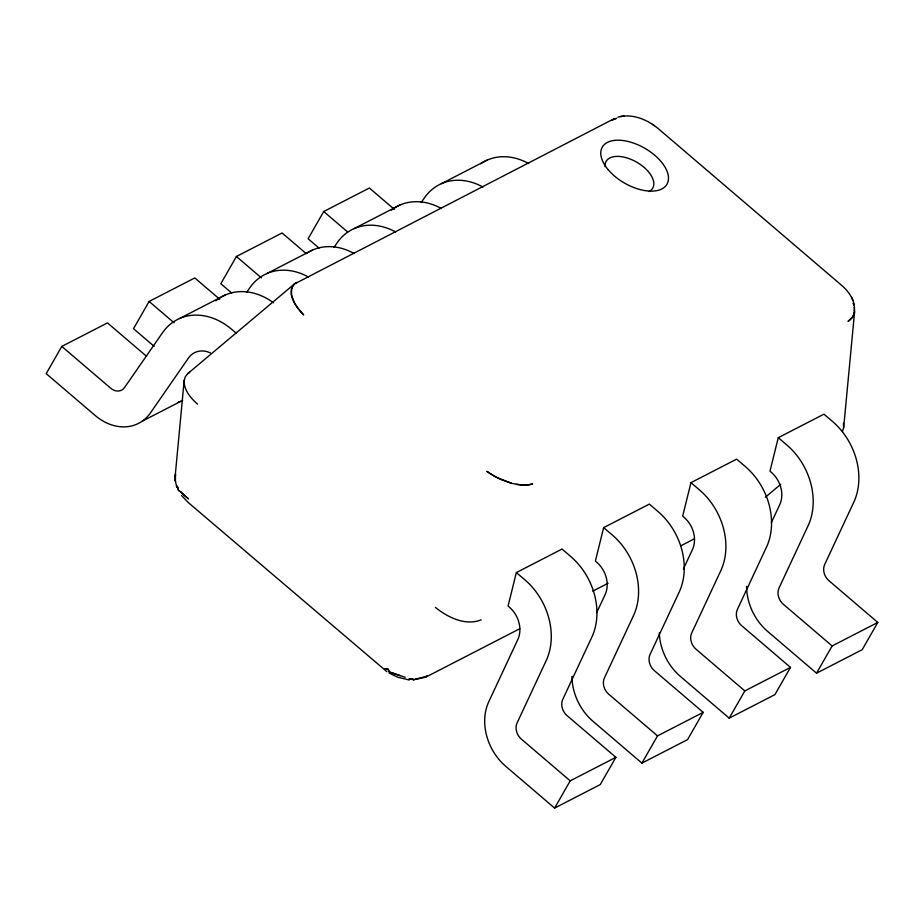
<?xml version="1.0" encoding="UTF-8"?>
<svg xmlns="http://www.w3.org/2000/svg" width="924" height="924" viewBox="0 0 924 924"><rect width="100%" height="100%" fill="white"/><g stroke="black" fill="none" stroke-linecap="round" stroke-linejoin="round"><path stroke-width="1.39" d="M175.04 477.512L175.525 474.22L175.375 480.965L175.04 477.512L184.165 380.503L185.354 376.657L187.595 373.77L294.398 283.991L614.46 118.538M854.585 311.919L852.933 316.562L848.047 321.379A37.203 21.518 22.5 0 0 854.226 313.536L854.377 306.78L854.585 311.919L843.647 427.708L842.457 431.554M516.354 572.58L508.061 606.052L509.378 607.172A24.867 19.751 62.8 0 1 517.867 639.431L488.75 701.79A49.734 39.501 62.8 0 0 505.728 766.308L554.608 808.084L600.277 784.557L615.881 757.322L566.99 715.557A12.428 9.875 62.8 0 1 562.751 699.422L591.868 637.075A62.162 49.365 62.8 0 0 570.639 556.421L562.023 549.052L516.354 572.58L524.971 579.937A62.162 49.365 62.8 0 1 546.199 660.591L517.082 722.938A12.428 9.875 62.8 0 0 521.321 739.073L570.212 780.849L615.881 757.322M571.979 676.333A49.734 39.501 62.8 0 0 593.035 721.344L641.914 763.12L687.583 739.593L703.187 712.358L654.296 670.593A12.428 9.875 62.8 0 1 650.057 654.458L679.175 592.111A62.162 49.365 62.8 0 0 657.946 511.457L649.329 504.1L603.661 527.616L595.368 561.087L596.685 562.208A24.867 19.751 62.8 0 1 605.174 594.467L596.685 612.658M659.309 632.79A49.734 39.501 62.8 0 0 680.341 676.38L729.221 718.156L774.889 694.64L790.494 667.405L741.602 625.629A12.428 9.875 62.8 0 1 737.364 609.494L766.481 547.147A62.162 49.365 62.8 0 0 745.252 466.493L736.636 459.136L690.967 482.651L682.674 516.123L683.991 517.244A24.867 19.751 62.8 0 1 692.48 549.514L683.379 568.999M746.592 586.405A49.734 39.501 62.8 0 0 767.648 631.415L816.539 673.192L862.207 649.676L877.8 622.441L828.909 580.665A12.428 9.875 62.8 0 1 824.67 564.541L853.788 502.182A62.162 49.365 62.8 0 0 832.57 421.529L823.954 414.171L778.285 437.687L769.981 471.159L771.297 472.291A24.867 19.751 62.8 0 1 779.787 504.55L771.297 522.73M146.57 356.317L107.461 322.903L61.793 346.419L46.2 373.654L95.091 415.43A49.734 39.501 62.8 0 0 150.531 412.785L188.496 357.992A24.867 19.751 62.8 0 1 210.406 352.91M219.762 299.284L194.779 277.939L149.111 301.455L133.506 328.69L154.146 346.327M305.983 253.395L282.086 232.975L236.417 256.491L220.813 283.726L231.681 293.012M394.375 209.367L369.392 188.011L323.723 211.527L308.119 238.762L318.988 248.048M554.608 808.084L570.212 780.849M641.914 763.12L657.518 735.885L703.187 712.358M729.221 718.156L744.825 690.921L790.494 667.405M816.539 673.192L832.131 645.957L877.8 622.441M246.593 292.434L249.815 287.78A62.162 49.365 62.8 0 1 308.373 276.992M333.899 247.482L337.121 242.816A62.162 49.365 62.8 0 1 395.68 232.028M421.205 202.518L424.428 197.852A62.162 49.365 62.8 0 1 482.986 187.064M294.398 283.991C285.816 294.098 296.719 307.438 303.696 314.899A37.191 18.411 36.6 0 1 294.444 302.853L291.51 295.264L291.487 288.808A37.203 18.411 36.6 0 1 296.835 282.397M765.372 497.216L780.78 484.292M187.595 373.77L189.639 372.349M179.522 318.537L225.19 295.022M266.828 273.573L312.497 250.058M354.135 228.609L399.803 205.093M441.441 183.657L487.11 160.129M142.077 421.275L182.675 400.369M425.017 677.535L519.762 628.736M592.746 591.152L608.107 583.24M681.092 545.657L693.889 539.062M616.758 118.307L612.3 119.947A37.191 23.192 33.4 0 1 615.881 118.445M481.173 619.889C465.257 626.091 447.805 617.394 435.412 607.426M617.913 117.186C632.12 113.19 647.181 119.45 658.096 128.505L841.221 284.985C847.123 289.951 852.147 296.373 854.088 303.95M620.362 116.551L623.943 116.031M409.297 679.995L397.782 677.257L388.992 672.995M516.47 484.43L527.512 485.031L532.582 483.841A37.191 16.736 26.6 0 1 521.171 485.065L511.584 483.321L501.374 479.672A37.203 16.713 26.6 0 1 486.844 471.367L496.246 477.211L511.584 483.321M400.184 675.675L389.454 671.991L387.861 668.976L384.938 668.907L387.861 668.976L389.454 671.991L405.186 677.327M654.435 125.652L652.471 124.324M386.879 671.667L188.519 502.772L181.508 495.483M778.285 437.687L786.901 445.056A62.162 49.365 62.8 0 1 808.119 525.71L779.001 588.057A12.428 9.875 62.8 0 0 783.24 604.181L832.131 645.957M690.967 482.651L699.584 490.009A62.162 49.365 62.8 0 1 720.812 570.662L691.695 633.021A12.428 9.875 62.8 0 0 695.934 649.145L744.825 690.921M323.723 211.527L347.62 231.959M603.661 527.616L612.277 534.973A62.162 49.365 62.8 0 1 633.506 615.627L604.388 677.973A12.428 9.875 62.8 0 0 608.627 694.109L657.518 735.885M236.417 256.491L261.4 277.847M236.128 333.125L231.82 329.441A62.162 49.365 62.8 0 0 162.508 332.732L124.544 387.526A12.428 9.875 62.8 0 1 110.684 388.196L61.793 346.419M149.111 301.455L174.093 322.811M197.505 404.146C190.748 398.071 183.726 390.182 184.165 380.503M851.582 297.424L853.014 300.543M176.738 487.202L175.19 479.949M843.45 423.215L843.647 427.708M605.07 166.701A26.865 14.518 29.8 0 1 636.359 161.977A26.865 14.518 29.8 0 1 649.052 191.499M215.789 300.854A62.162 49.365 62.8 0 1 273.516 302.772M181.982 400.889A49.734 39.501 62.8 0 1 178.24 402.171M306.052 253.65A62.162 49.365 62.8 0 1 354.042 253.465M391.372 210.152A62.162 49.365 62.8 0 1 441.349 208.512M480.665 163.721A62.162 49.365 62.8 0 1 528.655 163.548M427.177 676.114L413.213 679.821L412.543 678.666L408.593 679.394L412.543 678.666L413.213 679.821L419.473 678.528A37.203 23.204 33.5 0 0 427.177 676.114M177.396 486.405L176.611 486.705L177.408 486.405L178.459 490.298L181.196 491.972A37.214 21.529 22.5 0 0 188.542 498.868L178.459 490.298L177.408 486.405M853.984 305.59L853.222 303.188L853.995 305.59M608.119 169.658A37.295 20.155 29.8 0 0 666.146 185.458A37.295 20.155 29.8 0 0 629.614 141.869A37.295 20.155 29.8 0 0 608.119 169.658"/></g></svg>
